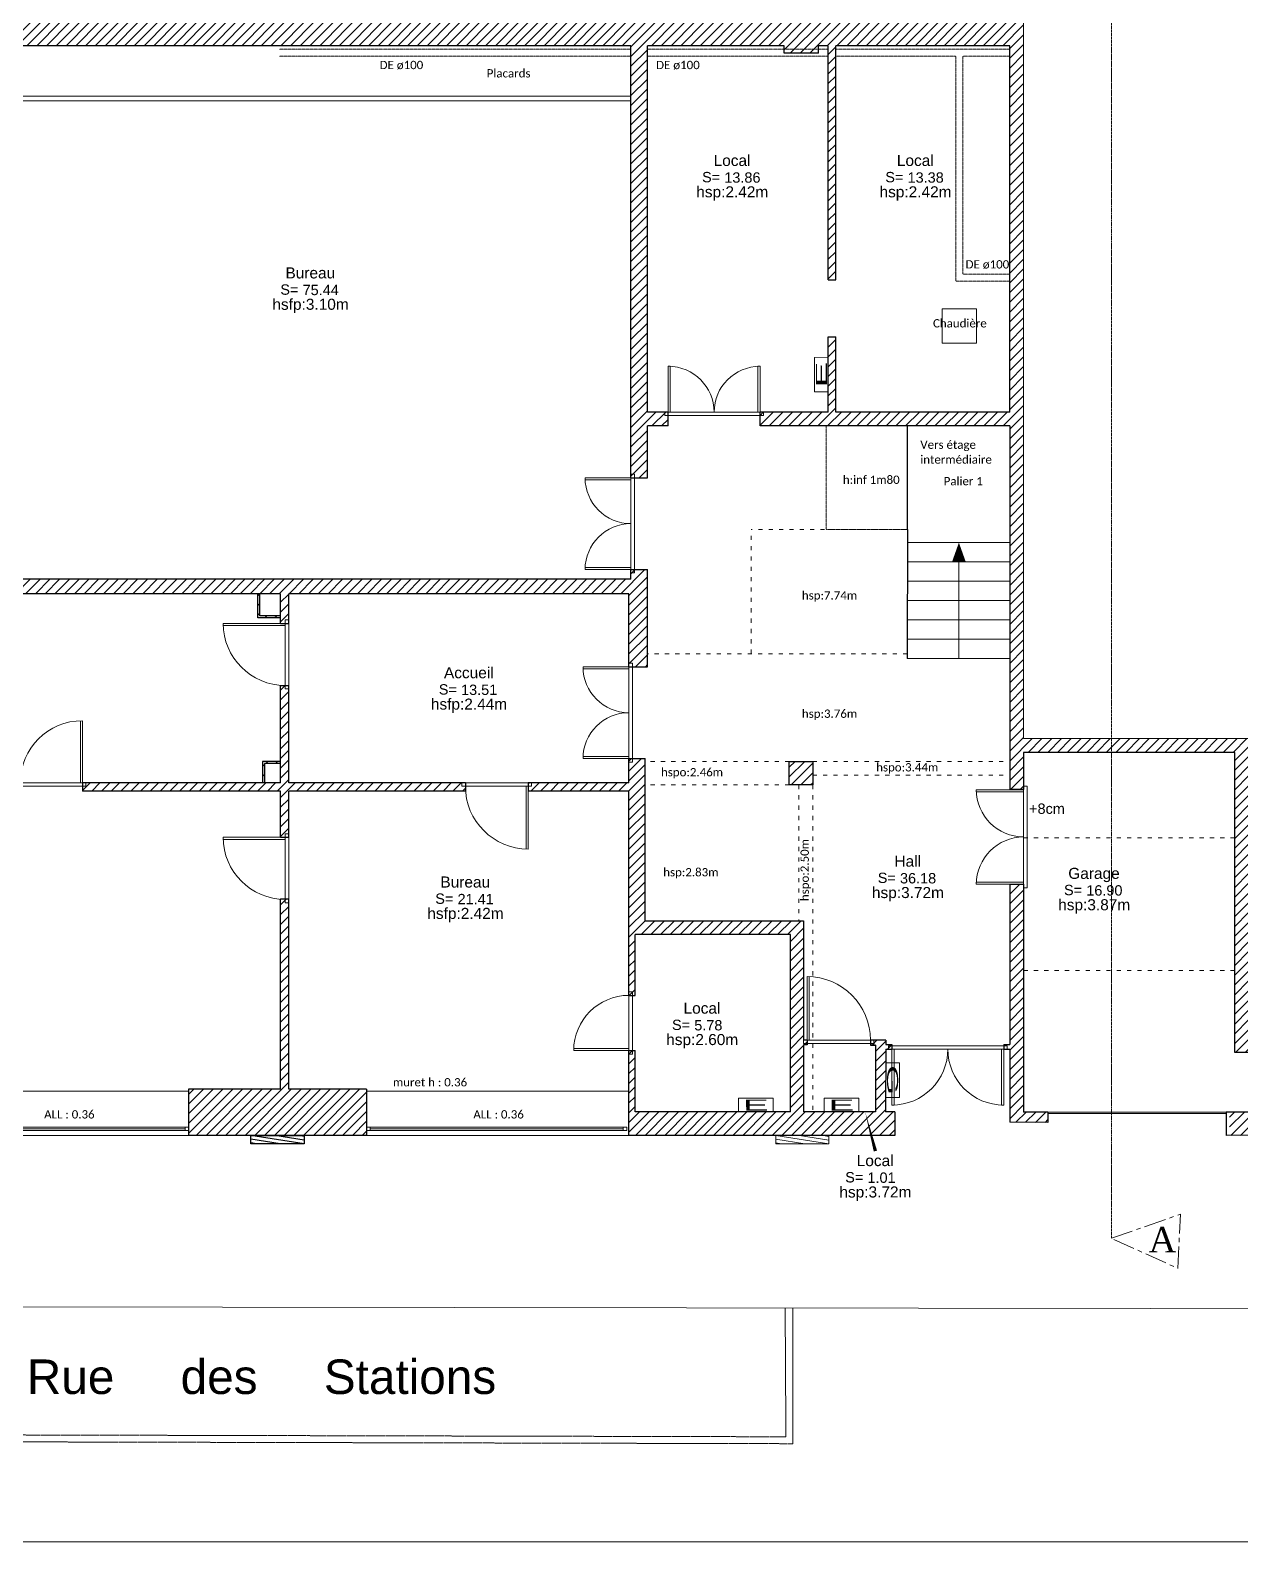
# Model space of a CAD drawing. Header units: millimetres. Extents: x -14819 to 43195, y -10328 to 20814.
# Drawn here: x 33859 to 35614, y 6 to 2196 of the extents above; entities that cross this region are included whole.
import ezdxf
from ezdxf.enums import TextEntityAlignment as Align

# ---------------------------------------------------------------- set-up
doc = ezdxf.new("R2010")
doc.units = ezdxf.units.MM
for name, pattern in [('ACAD_ISO03W100', [30, 12, -18]), ('AXES', [50.8, 31.75, -6.35, 6.35, -6.35]), ('Chemin', [0.5, 0.3, -0.2]), ('Cotation', [0.2, 0.1, -0.1]), ('Feeder', [3, 1, -0.5, 1, -0.5])]:
    doc.linetypes.add(name, pattern=pattern)
for name, color, linetype, lineweight in [('_cadre100', 7, 'Continuous', 15), ('_position_coupes', 6, 'AXES', 20), ('_Texte', 7, 'Continuous', 15), ('BO_bordure', 7, 'Continuous', 13), ('Escalier', 8, 'Continuous', 18), ('Etiq_Affectation', 7, 'Continuous', 0), ('Etiq_Num_appart', 7, 'Continuous', 0), ('Etiq_Surface', 7, 'Continuous', 0), ('Etiq_Typologie', 7, 'Continuous', 0), ('Etiquette', 7, 'Continuous', 13), ('Hachures', 8, 'Continuous', 9), ('hauteur inf1.8m', 11, 'Continuous', 0), ('MA_assainissement', 30, 'Continuous', 13), ('ME_electricite', 1, 'Continuous', 13), ('Menuiserie', 250, 'Continuous', 9), ('Menuiserie_cps', 7, 'Continuous', 15), ('MG_gaz', 40, 'Continuous', 13), ('MR_topo', 7, 'Continuous', 5), ('MSH_signalisation-horizontale', 7, 'Continuous', 9), ('Mur_coupe', 7, 'Continuous', 25), ('Mur_projeté', 8, 'ACAD_ISO03W100', 18), ('Mur_vu', 8, 'Continuous', 18), ('MV_voirie', 7, 'Continuous', 13)]:
    doc.layers.add(name, color=color, linetype=linetype, lineweight=lineweight)
for name, color, linetype, lineweight, plot in [('_mur_fantome', 2, 'Continuous', 0, False), ('Etiq_Adresse', 7, 'Continuous', 0, False), ('Etiq_Mesure_ou_non', 7, 'Continuous', 0, False), ('Menuiserie_seuil', 8, 'Continuous', 9, False)]:
    doc.layers.add(name, color=color, linetype=linetype, lineweight=lineweight, plot=plot)
doc.styles.add('Arial 1.0', font='arial.ttf', dxfattribs={"width": 0.99, "height": 0.2})
doc.styles.add('Legend', font='calibri.ttf')
doc.styles.add('NUV', font='arial.ttf')
doc.styles.add('Romantic', font='romantic.ttf', dxfattribs={"height": 2})
doc.styles.get("Standard").update_dxf_attribs({"font": 'arial.ttf'})
doc.styles.add('Stylbloc-bdu', font='sanss___.ttf')
pattern_1 = [(45, (1679.643, -7925.721), (-7.0710678, 7.0710678), [])]

# ---------------------------------------------------------------- blocks, each defined once
blk = doc.blocks.new('Hv8')
for p, q in [((-0.5, 0.398), (-0.398, 0.5)), ((-0.5, -0.051), (0.051, 0.5)), ((-0.5, -0.5), (0.5, 0.5)), ((-0.051, -0.5), (0.5, 0.051)), ((0.398, -0.5), (0.5, -0.398))]:
    blk.add_line(p, q)
blk.add_lwpolyline([(-0.5, -0.5), (0.5, -0.5), (0.5, 0.5), (-0.5, 0.5)], close=True)
blk = doc.blocks.new('Hg4')
blk.add_lwpolyline([(-0.5, -0.5), (0.5, -0.5), (0.5, 0.5), (-0.5, 0.5)], close=True)
at = {"style": 'Stylbloc-bdu'}
blk.add_text('G', height=0.8, dxfattribs=at).set_placement((0, 0), align=Align.MIDDLE_CENTER)
blk = doc.blocks.new('He4')
blk.add_lwpolyline([(-0.5, -0.5), (0.5, -0.5), (0.5, 0.5), (-0.5, 0.5)], close=True)
at = {"style": 'Stylbloc-bdu'}
blk.add_text('E', height=0.8, dxfattribs=at).set_placement((0, 0), align=Align.MIDDLE_CENTER)
blk = doc.blocks.new('Porte_Double_162')
at = {"layer": 'Menuiserie_cps', "color": 1, "lineweight": 9}
for points in [[(0, 0), (0, 0.81), (0.03, 0.81), (0.03, 0)], [(1.62, 0), (1.62, 0.81), (1.59, 0.81), (1.59, 0)]]:
    blk.add_lwpolyline(points, close=True, dxfattribs=at)
at = {"layer": 'Menuiserie_cps', "lineweight": 9}
for centre, start, end in [((0, 0), 0, 90), ((1.62, 0), 90, 180)]:
    blk.add_arc(centre, 0.81, start, end, dxfattribs=at)
at = {"layer": 'Menuiserie_seuil'}
blk.add_lwpolyline([(-0.05, 0), (1.67, 0), (1.67, -0.05), (-0.05, -0.05)], close=True, dxfattribs=at)
blk = doc.blocks.new('Porte_Double_137')
at = {"layer": 'Menuiserie_cps', "color": 1, "lineweight": 9}
for points in [[(0, 0), (0, 0.685), (0.03, 0.685), (0.03, 0)], [(1.37, 0), (1.37, 0.685), (1.34, 0.685), (1.34, 0)]]:
    blk.add_lwpolyline(points, close=True, dxfattribs=at)
at = {"layer": 'Menuiserie_cps', "lineweight": 9}
for centre, start, end in [((0, 0), 0, 90), ((1.37, 0), 90, 180)]:
    blk.add_arc(centre, 0.685, start, end, dxfattribs=at)
at = {"layer": 'Menuiserie_seuil'}
blk.add_lwpolyline([(-0.05, 0), (1.42, 0), (1.42, -0.05), (-0.05, -0.05)], close=True, dxfattribs=at)
blk = doc.blocks.new('Fenetre_351')
blk.add_lwpolyline([(0.05, 0.05), (0.05, 0), (0, 0), (0, 0.05), (3.51, 0.05), (3.51, 0), (3.46, 0), (3.46, 0.05), (3.46, 0.025), (0.05, 0.025), (0.05, 0), (3.46, 0)])
blk = doc.blocks.new('Fenetre_377')
blk.add_lwpolyline([(0.05, 0.05), (0.05, 0), (0, 0), (0, 0.05), (3.77, 0.05), (3.77, 0), (3.72, 0), (3.72, 0.05), (3.72, 0.025), (0.05, 0.025), (0.05, 0), (3.72, 0)])
blk = doc.blocks.new('Porte_Simple_Droite_80')
at = {"layer": 'Menuiserie_cps', "color": 1, "lineweight": 9}
for points in [[(0, 0), (0, 0.8)], [(0.03, 0.8), (0.03, 0), (0, 0)]]:
    blk.add_lwpolyline(points, dxfattribs=at)
at = {"layer": 'Menuiserie_cps', "lineweight": 9}
blk.add_arc((0, 0), 0.8, 0, 90, dxfattribs=at)
at = {"layer": 'Menuiserie_seuil'}
blk.add_lwpolyline([(-0.05, 0), (0.85, 0), (0.85, -0.05), (-0.05, -0.05)], close=True, dxfattribs=at)
blk = doc.blocks.new('Porte_Simple_Droite_92')
at = {"layer": 'Menuiserie_cps', "color": 1, "lineweight": 9}
for points in [[(0, 0), (0, 0.92)], [(0.03, 0.92), (0.03, 0), (0, 0)]]:
    blk.add_lwpolyline(points, dxfattribs=at)
at = {"layer": 'Menuiserie_cps', "lineweight": 9}
blk.add_arc((0, 0), 0.92, 0, 90, dxfattribs=at)
at = {"layer": 'Menuiserie_seuil'}
blk.add_lwpolyline([(-0.05, 0), (0.97, 0), (0.97, -0.05), (-0.05, -0.05)], close=True, dxfattribs=at)
blk = doc.blocks.new('Porte_Simple_Droite_90')
at = {"layer": 'Menuiserie_cps', "color": 1, "lineweight": 9}
for points in [[(0, 0), (0, 0.9)], [(0.03, 0.9), (0.03, 0), (0, 0)]]:
    blk.add_lwpolyline(points, dxfattribs=at)
at = {"layer": 'Menuiserie_cps', "lineweight": 9}
blk.add_arc((0, 0), 0.9, 0, 90, dxfattribs=at)
at = {"layer": 'Menuiserie_seuil'}
blk.add_lwpolyline([(-0.05, 0), (0.95, 0), (0.95, -0.05), (-0.05, -0.05)], close=True, dxfattribs=at)
blk = doc.blocks.new('Porte_Simple_Droite_91')
at = {"layer": 'Menuiserie_cps', "color": 1, "lineweight": 9}
for points in [[(0, 0), (0, 0.91)], [(0.03, 0.91), (0.03, 0), (0, 0)]]:
    blk.add_lwpolyline(points, dxfattribs=at)
at = {"layer": 'Menuiserie_cps', "lineweight": 9}
blk.add_arc((0, 0), 0.91, 0, 90, dxfattribs=at)
at = {"layer": 'Menuiserie_seuil'}
blk.add_lwpolyline([(-0.05, 0), (0.96, 0), (0.96, -0.05), (-0.05, -0.05)], close=True, dxfattribs=at)
blk = doc.blocks.new('Etiquette_Copro')
at = {"layer": 'Etiq_Adresse'}
blk.add_attdef('ADRESSE', text='', height=0.16, rotation=0.0292, dxfattribs=at).set_placement((0.047, -0.725), align=Align.CENTER)
at = {"layer": 'Etiq_Affectation'}
blk.add_attdef('AFFECTATION', text='', height=0.16, rotation=0.0292, dxfattribs=at).set_placement((0.044, -0.07), align=Align.CENTER)
at = {"layer": 'Etiq_Mesure_ou_non'}
blk.add_attdef('MESURE', text='', height=0.16, rotation=0.0292, dxfattribs=at).set_placement((0.043, 0.616), align=Align.CENTER)
at = {"layer": 'Etiq_Num_appart'}
blk.add_attdef('NUMERO_APPARTEMENT', text='', height=0.16, rotation=0.0292, dxfattribs=at).set_placement((0.047, -0.525), align=Align.CENTER)
at = {"layer": 'Etiq_Surface'}
blk.add_text('S=', height=0.15, rotation=0.0292, dxfattribs=at).set_placement((-0.391, -0.307))
blk.add_attdef('SURFACE', text='', height=0.15, rotation=0.0292, dxfattribs=at).set_placement((-0.068, -0.358), align=Align.BOTTOM_LEFT)
at = {"layer": 'Etiq_Typologie'}
blk.add_attdef('TYPOLOGIE', text='', height=0.16, rotation=0.0292, dxfattribs=at).set_placement((0.047, -0.925), align=Align.CENTER)
blk = doc.blocks.new('Porte_Double_133')
at = {"layer": 'Menuiserie_cps', "color": 1, "lineweight": 9}
for points in [[(0, 0), (0, 0.665), (0.03, 0.665), (0.03, 0)], [(1.33, 0), (1.33, 0.665), (1.3, 0.665), (1.3, 0)]]:
    blk.add_lwpolyline(points, close=True, dxfattribs=at)
at = {"layer": 'Menuiserie_cps', "lineweight": 9}
for centre, start, end in [((0, 0), 0, 90), ((1.33, 0), 90, 180)]:
    blk.add_arc(centre, 0.665, start, end, dxfattribs=at)
at = {"layer": 'Menuiserie_seuil'}
blk.add_lwpolyline([(-0.05, 0), (1.38, 0), (1.38, -0.05), (-0.05, -0.05)], close=True, dxfattribs=at)

msp = doc.modelspace()

# ---------------------------------------------------------------- hatches: boundary and pattern name
at = {"layer": 'Hachures'}
h = msp.add_hatch(dxfattribs=at)
h.set_pattern_fill('_USER', color=256, scale=10, angle=45, pattern_type=0)
h.set_pattern_definition(pattern_1)
h.paths.add_polyline_path([(33531.7, 2173.52), (33727.05, 2173.52), (33727.05, 2001.52), (33754.05, 2001.52), (33754.05, 2173.52), (34730.05, 2173.52), (34730.05, 1547.52), (34754.05, 1547.52), (34754.05, 1622.52), (34784.07, 1622.52), (34784.07, 1642.52), (34754.05, 1642.52), (34754.05, 2173.52), (34952.07, 2173.52), (34952.07, 2162.52), (35002.07, 2162.52), (35002.07, 2173.52), (35016.05, 2173.52), (35016.05, 1834.52), (35027.05, 1834.52), (35027.05, 2173.52), (35279.05, 2173.52), (35279.05, 1642.52), (35027.05, 1642.52), (35027.05, 1751.52), (35016.05, 1751.52), (35016.05, 1642.52), (34917.07, 1642.52), (34917.07, 1622.52), (35279.05, 1622.52), (35279.05, 1095.63), (35299.05, 1095.58), (35299.05, 1149.58), (35605.07, 1149.58), (35605.07, 714.58), (35716.07, 714.58), (35716.07, 628.48), (35597.57, 628.48), (35597.57, 594.66), (36178.44, 595.21), (36178.44, 628.48), (35736.07, 628.48), (35736.07, 734.58), (35625.07, 734.58), (35625.07, 1169.58), (35299.05, 1169.6), (35299.05, 2173.52), (35299.05, 2207.52), (32628.92, 2207.52), (32622.91, 2343.59), (32619.09, 2458.98), (32585.07, 2458.98), (32588.93, 2342.28), (32605.13, 1975.52), (32639.1, 1977.02), (32630.42, 2173.52), (32788.05, 2173.52), (32788.05, 2061.52), (32998.05, 2061.52), (32998.05, 2009.52), (33206.05, 2009.52), (33206.05, 2019.52), (33001.05, 2019.52), (33001.05, 2064.52), (32796.05, 2064.52), (32796.05, 2173.52), (32998.05, 2173.52), (32998.05, 2143.52), (33001.05, 2143.52), (33001.05, 2173.52), (33494.7, 2173.52), (33494.7, 2019.52), (33279.05, 2019.52), (33279.05, 2009.52), (33338.05, 2009.52), (33338.05, 1920.52), (33345.05, 1920.52), (33345.05, 2009.52), (33494.7, 2009.52), (33494.7, 2000.52), (33531.7, 2000.52)])
h = msp.add_hatch(dxfattribs=at)
h.set_pattern_fill('_USER', color=256, scale=10, angle=45, pattern_type=0)
h.set_pattern_definition(pattern_1)
h.paths.add_polyline_path([(33540.05, 1379.52), (34222.05, 1379.52), (34222.05, 1336.52), (34234.05, 1336.52), (34234.05, 1379.52), (34727.05, 1379.52), (34727.05, 1273.62), (34754.05, 1273.62), (34754.05, 1414.52), (34730.05, 1414.52), (34730.05, 1400.52), (33754.05, 1400.52), (33754.05, 1467.52), (33727.05, 1467.52), (33727.05, 1400.52), (33513.05, 1400.52), (33513.05, 1634.52), (33727.05, 1634.52), (33727.05, 1567.52), (33754.05, 1567.52), (33754.05, 1924.52), (33727.05, 1924.52), (33727.05, 1776.52), (33689.05, 1776.52), (33689.05, 1746.52), (33727.05, 1746.52), (33727.05, 1651.52), (33531.7, 1651.52), (33531.7, 1746.52), (33619.05, 1746.52), (33619.05, 1776.52), (33531.7, 1776.52), (33531.7, 1927.52), (33494.7, 1927.52), (33494.7, 1760.52), (33458.7, 1760.52), (33458.7, 1753.52), (33494.7, 1753.52), (33494.7, 1396.52), (33463.7, 1396.52), (33463.7, 1386.52), (33481.7, 1386.52), (33481.7, 643.52), (33366.7, 643.52), (33366.7, 594.52), (33409.6, 594.52), (33536.39, 594.52), (33602.05, 594.52), (33602.05, 632.52), (33540.05, 632.52), (33540.05, 1093.52), (33597.07, 1093.52), (33597.07, 1105.52), (33540.05, 1105.52)])
h = msp.add_hatch(dxfattribs=at)
h.set_pattern_fill('_USER', color=256, scale=10, angle=45, pattern_type=0)
h.set_pattern_definition(pattern_1)
h.paths.add_polyline_path([(34222.05, 1347.52), (34192.07, 1347.52), (34192.07, 1379.52), (34189.07, 1379.52), (34189.07, 1344.52), (34222.05, 1344.52)])
h = msp.add_hatch(dxfattribs=at)
h.set_pattern_fill('_USER', color=256, scale=10, angle=45, pattern_type=0)
h.set_pattern_definition(pattern_1)
h.paths.add_polyline_path([(34234.05, 1246.52), (34222.05, 1246.52), (34222.05, 1105.52), (33935.07, 1105.52), (33935.07, 1093.52), (34222.05, 1093.52), (34222.05, 1026.52), (34234.05, 1026.52), (34234.05, 1093.52), (34490.07, 1093.52), (34490.07, 1105.52), (34234.05, 1105.52)])
h = msp.add_hatch(dxfattribs=at)
h.set_pattern_fill('_USER', color=256, scale=10, angle=45, pattern_type=0)
h.set_pattern_definition(pattern_1)
h.paths.add_polyline_path([(34750.56, 1140.62), (34727.05, 1140.62), (34727.05, 1105.52), (34581.07, 1105.52), (34581.07, 1093.52), (34727.05, 1093.52), (34727.05, 797.52), (34736.07, 797.52), (34736.07, 885.52), (34961.07, 885.52), (34961.07, 628.52), (34736.07, 628.52), (34736.07, 717.52), (34727.05, 717.52), (34727.05, 594.52), (35112.41, 594.52), (35112.41, 628.52), (35099.08, 628.52), (35099.25, 719.48), (35108.26, 719.48), (35108.26, 726.48), (35099.27, 726.48), (35099.28, 732.48), (35077.28, 732.51), (35077.28, 725.51), (35084.28, 725.51), (35084.28, 628.52), (34980.08, 628.52), (34980.08, 725.62), (34985.2, 725.62), (34985.21, 732.62), (34980.08, 732.62), (34980.08, 905.62), (34750.56, 905.62)])
h = msp.add_hatch(dxfattribs=at)
h.set_pattern_fill('_USER', color=256, scale=10, angle=45, pattern_type=0)
h.set_pattern_definition(pattern_1)
h.paths.add_polyline_path([(34222.05, 1136.52), (34196.07, 1136.52), (34196.07, 1105.52), (34199.07, 1105.52), (34199.07, 1133.52), (34222.05, 1133.52)], flags=17)
h = msp.add_hatch(dxfattribs=at)
h.set_pattern_fill('_USER', color=256, scale=10, angle=45, pattern_type=0)
h.set_pattern_definition([(45, (1679.643, -7926.25), (-7.0710678, 7.0710678), [])])
h.paths.add_polyline_path([(34993.56, 1136.49), (34959.56, 1136.49), (34959.56, 1102.49), (34993.56, 1102.49)])
h = msp.add_hatch(dxfattribs=at)
h.set_pattern_fill('_USER', color=256, scale=10, angle=45, pattern_type=0)
h.set_pattern_definition([(45, (1674.643, -7925.721), (-7.0710678, 7.0710678), [])])
h.paths.add_polyline_path([(35299.05, 958.52), (35279.27, 958.56), (35279.05, 726.52), (35270.26, 726.52), (35270.26, 719.52), (35279.25, 719.51), (35279.05, 613.58), (35334.24, 613.46), (35334.24, 628.48), (35299.05, 628.48)])
h = msp.add_hatch(dxfattribs=at)
h.set_pattern_fill('_USER', color=256, scale=10, angle=45, pattern_type=0)
h.set_pattern_definition(pattern_1)
h.paths.add_polyline_path([(34346.89, 661.52), (34234.05, 661.52), (34234.05, 937.52), (34222.05, 937.52), (34222.05, 661.52), (34088.89, 661.52), (34088.89, 594.52), (34346.89, 594.52)])

# ---------------------------------------------------------------- linework, layer by layer
at = {"layer": '_cadre100', "flags": 128}
msp.add_lwpolyline([(32120.11, 5.76), (36320.11, 5.76), (36320.11, 2975.76), (32120.11, 2975.76)], close=True, dxfattribs=at)
at = {"layer": '_mur_fantome', "color": 2, "flags": 128}
msp.add_lwpolyline([(35299.05, 2173.52), (35299.05, 2207.52)], dxfattribs=at)
at = {"layer": '_mur_fantome', "flags": 128}
for points in [[(35299.05, 2173.52), (35299.05, 1169.58)], [(35625.07, 1169.58), (35299.05, 1169.58)]]:
    msp.add_lwpolyline(points, dxfattribs=at)
at = {"layer": '_position_coupes', "ltscale": 0.1, "elevation": -1042.5, "flags": 128}
msp.add_lwpolyline([(35426.55, 445.51), (35426.55, 2369.79)], dxfattribs=at)
at = {"layer": '_position_coupes', "elevation": -1042.5, "flags": 128}
msp.add_lwpolyline([(35426.55, 445.51), (35526.23, 480.23), (35522.67, 401.91)], close=True, dxfattribs=at)
at = {"layer": '_Texte', "ltscale": 0.1, "flags": 128}
msp.add_lwpolyline([(35198.02, 1560.01, 0, 0, 0), (35147.74, 1560.01, 20, 0, 0), (35130.29, 1560.01, 0, 0, 0)], format="xyseb", dxfattribs=at)
at = {"layer": '_Texte', "elevation": -195, "flags": 128}
msp.add_lwpolyline([(35299.05, 1062.68, 0, 0, 0), (35274.05, 1062.68, 20, 0, 0), (35241.21, 1062.68, 0, 0, 0)], format="xyseb", dxfattribs=at)
at = {"layer": 'BO_bordure', "flags": 128}
msp.add_lwpolyline([(36178.44, 342.64), (36155.09, 342.7), (32793.41, 347.75, -0.0402847), (32662.2, 358.54, -0.1099776), (32616.97, 376.69, -0.0569679), (32542.2, 441.55, -0.0662323), (32493.35, 511.41, -0.0707264), (32475.98, 561.03, -0.0539936), (32469.97, 629.49)], format="xyb", dxfattribs=at)
at = {"layer": 'Escalier', "elevation": -195, "flags": 128}
for points in [[(35130.29, 1453.49), (35280.29, 1453.52)], [(35130.3, 1425.49), (35280.3, 1425.52)], [(35205.33, 1285.5), (35205.3, 1425.5)], [(35130.3, 1397.49), (35280.3, 1397.52)], [(35130.31, 1369.49), (35280.31, 1369.52)], [(35130.32, 1341.49), (35280.32, 1341.52)], [(35130.32, 1313.49), (35280.32, 1313.52)], [(35130.33, 1285.49), (35280.33, 1285.52)]]:
    msp.add_lwpolyline(points, dxfattribs=at)
msp.add_lwpolyline([(35205.3, 1425.5, 20, 0, 0), (35205.29, 1453.5, 0, 0, 0)], format="xyseb", dxfattribs=at)
at = {"layer": 'Etiquette', "flags": 128}
msp.add_lwpolyline([(35084.29, 571.92, 5, 0, 0), (35069.44, 628.52, 0, 0, 0)], format="xyseb", dxfattribs=at)
at = {"layer": 'hauteur inf1.8m', "linetype": 'Cotation', "elevation": -195, "flags": 128}
msp.add_lwpolyline([(35013.05, 1622.52), (35013.05, 1472.52)], dxfattribs=at)
at = {"layer": 'hauteur inf1.8m', "linetype": 'Cotation', "flags": 128}
msp.add_lwpolyline([(35013.05, 1472.52), (35130.68, 1472.52)], dxfattribs=at)
at = {"layer": 'MA_assainissement', "linetype": 'Cotation'}
for p, q in [((34730.05, 2168.52), (34220.05, 2168.52)), ((35016.05, 2168.52), (34754.05, 2168.52)), ((35279.05, 2168.52), (35027.05, 2168.52)), ((34730.05, 2158.53, -6.01), (34220.05, 2158.55, -16.73)), ((35016.05, 2158.52), (34754.05, 2158.53, -5.51)), ((35200.96, 2158.52), (35027.05, 2158.52)), ((35279.05, 2158.52), (35210.96, 2158.52))]:
    msp.add_line(p, q, dxfattribs=at)
at = {"layer": 'MA_assainissement', "linetype": 'Cotation', "flags": 128}
for points in [[(35279.05, 1832.52), (35200.96, 1832.52), (35200.96, 2158.52)], [(35279.05, 1842.52), (35210.96, 1842.52), (35210.96, 2158.52)]]:
    msp.add_lwpolyline(points, dxfattribs=at)
at = {"layer": 'Menuiserie'}
for p, q in [((34730.05, 2100.52), (33754.05, 2100.52)), ((34730.05, 2093.52), (33754.05, 2093.52))]:
    msp.add_line(p, q, dxfattribs=at)
at = {"layer": 'Menuiserie', "flags": 128}
for points in [[(35334.24, 628.48), (35592.57, 628.48)], [(35592.57, 626.48), (35334.24, 626.48)]]:
    msp.add_lwpolyline(points, dxfattribs=at)
at = {"layer": 'MSH_signalisation-horizontale', "flags": 128}
for points in [[(34954.57, 157.88), (34954.44, 175.27), (34953.32, 344.51)], [(34964.65, 147.86), (34964.44, 175.35), (34964.69, 344.49)], [(34954.65, 147.78), (34954.65, 147.88)]]:
    msp.add_lwpolyline(points, dxfattribs=at)
at = {"layer": 'MSH_signalisation-horizontale', "linetype": 'Feeder', "flags": 128}
for points in [[(34954.57, 157.88), (33693.73, 160.84), (33465.76, 162.71)], [(34964.67, 157.86), (34964.57, 157.86)], [(34964.65, 147.86), (33693.68, 150.84), (33465.68, 152.71)]]:
    msp.add_lwpolyline(points, dxfattribs=at)
at = {"layer": 'Mur_coupe', "flags": 128}
for points in [[(34730.05, 2173.52), (33754.05, 2173.52)], [(34730.05, 1547.52), (34730.05, 2173.52)], [(34952.07, 2173.52), (34754.05, 2173.52)], [(34754.05, 1642.52), (34754.05, 2173.52)], [(34952.07, 2162.52), (34952.07, 2173.52)], [(35016.05, 2173.52), (35002.07, 2173.52)], [(35002.07, 2162.52), (35002.07, 2173.52)], [(35016.05, 1834.52), (35016.05, 2173.52)], [(35279.05, 2173.52), (35027.05, 2173.52)], [(35027.05, 1834.52), (35027.05, 2173.52)], [(35279.05, 1642.52), (35279.05, 2173.52)], [(35002.07, 2162.52), (34952.07, 2162.52)], [(35016.05, 1834.52), (35027.05, 1834.52)], [(35016.05, 1751.52), (35027.05, 1751.52)], [(35016.05, 1642.52), (35016.05, 1751.52)], [(35027.05, 1642.52), (35027.05, 1751.52)], [(34784.07, 1642.52), (34754.05, 1642.52)], [(34784.07, 1622.52), (34754.05, 1622.52)], [(34754.05, 1547.52), (34754.05, 1622.52)], [(34784.07, 1622.52), (34784.07, 1642.52)], [(35016.05, 1642.52), (34917.07, 1642.52)], [(34917.07, 1622.52), (34917.07, 1642.52)], [(35279.05, 1622.52), (34917.07, 1622.52)], [(35279.05, 1642.52), (35027.05, 1642.52)], [(34730.05, 1547.52), (34754.05, 1547.52)], [(34730.05, 1414.52), (34754.05, 1414.52)], [(34730.05, 1400.52), (34730.05, 1414.52)], [(34754.05, 1273.62), (34754.05, 1414.52)], [(34730.05, 1400.52), (33754.05, 1400.52)], [(34222.05, 1379.52), (33540.05, 1379.52)], [(34189.07, 1344.52), (34189.07, 1379.52)], [(34192.07, 1347.52), (34192.07, 1379.52)], [(34222.05, 1336.52), (34222.05, 1379.52)], [(34727.05, 1379.52), (34234.05, 1379.52)], [(34234.05, 1336.52), (34234.05, 1379.52)], [(34727.05, 1273.62), (34727.05, 1379.52)], [(34222.05, 1344.52), (34189.07, 1344.52)], [(34222.05, 1347.52), (34192.07, 1347.52)], [(34222.05, 1336.52), (34234.05, 1336.52)], [(34727.05, 1273.62), (34754.05, 1273.62)], [(34222.05, 1246.52), (34234.05, 1246.52)], [(34222.05, 1105.52), (34222.05, 1246.52)], [(34234.05, 1105.52), (34234.05, 1246.52)], [(34727.05, 1140.62), (34750.56, 1140.62)], [(34727.05, 1105.52), (34727.05, 1140.62)], [(34750.56, 905.62), (34750.56, 1140.62)], [(35299.05, 1149.58), (35299.05, 1095.58)], [(35605.07, 1149.58), (35299.05, 1149.58)], [(35605.07, 714.58), (35605.07, 1149.58)], [(34222.05, 1136.52), (34196.07, 1136.52)], [(34196.07, 1136.52), (34196.07, 1105.52)], [(34222.05, 1133.52), (34199.07, 1133.52)], [(34199.07, 1133.52), (34199.07, 1105.52)], [(34222.05, 1105.52), (33935.07, 1105.52)], [(33935.07, 1105.52), (33935.07, 1093.52)], [(34490.07, 1105.52), (34234.05, 1105.52)], [(34490.07, 1105.52), (34490.07, 1093.52)], [(34727.05, 1105.52), (34581.07, 1105.52)], [(34581.07, 1105.52), (34581.07, 1093.52)], [(34222.05, 1093.52), (33935.07, 1093.52)], [(34222.05, 1026.52), (34222.05, 1093.52)], [(34490.07, 1093.52), (34234.05, 1093.52)], [(34234.05, 1026.52), (34234.05, 1093.52)], [(34727.05, 1093.52), (34581.07, 1093.52)], [(34727.05, 797.52), (34727.05, 1093.52)], [(34222.05, 1026.52), (34234.05, 1026.52)], [(35279.05, 958.57), (35299.05, 958.52)], [(34222.05, 937.52), (34234.05, 937.52)], [(34222.05, 661.52), (34222.05, 937.52)], [(34234.05, 661.52), (34234.05, 937.52)], [(34961.07, 885.52), (34736.07, 885.52)], [(34736.07, 797.52), (34736.07, 885.52)], [(34961.07, 628.52), (34961.07, 885.52)], [(34727.05, 797.52), (34736.07, 797.52)], [(35077.28, 732.51), (35077.28, 725.51)], [(35077.28, 725.51), (35084.28, 725.51)], [(35084.28, 725.51), (35084.28, 628.52)], [(34727.05, 717.52), (34736.07, 717.52)], [(34727.05, 594.52), (34727.05, 717.52)], [(34736.07, 628.52), (34736.07, 717.52)], [(35716.07, 714.58), (35605.07, 714.58)], [(34222.05, 661.52), (34088.89, 661.52)], [(34346.89, 661.52), (34234.05, 661.52)], [(34961.07, 628.52), (34736.07, 628.52)], [(35084.28, 628.52), (34980.08, 628.52)], [(35112.41, 628.52), (35099.08, 628.52)], [(35334.24, 613.46), (35279.05, 613.58)], [(35334.24, 628.48), (35299.05, 628.48)], [(35716.07, 628.48), (35592.57, 628.48)], [(34346.89, 594.52), (34088.89, 594.52)], [(35112.41, 594.52), (34727.05, 594.52)], [(36178.44, 595.21), (35592.57, 594.66)]]:
    msp.add_lwpolyline(points, dxfattribs=at)
at = {"layer": 'Mur_coupe', "elevation": -195, "flags": 128}
for points in [[(35130.68, 1472.5), (35130.68, 1622.52)], [(35279.05, 1622.52), (35279.05, 1095.63)], [(35130.68, 1472.5), (35130.33, 1285.49)], [(35299.05, 1095.58), (35279.05, 1095.63)], [(35279.05, 958.57), (35279.05, 726.52)], [(35299.05, 958.52), (35299.05, 628.48)], [(34750.56, 905.62), (34980.08, 905.62)], [(34980.08, 905.62), (34980.08, 732.62)], [(34985.21, 732.62), (34980.08, 732.62)], [(34980.08, 725.62), (34980.08, 628.52)], [(34985.2, 725.62), (34980.08, 725.62)], [(34985.21, 732.62), (34985.2, 725.62)], [(35099.28, 732.48), (35077.28, 732.51)], [(35084.28, 725.51), (35077.28, 725.51)], [(35099.28, 732.48), (35099.27, 726.48)], [(35099.27, 726.48), (35108.26, 726.48)], [(35108.26, 726.5), (35108.26, 719.48)], [(35270.26, 726.53), (35270.26, 719.52)], [(35270.26, 726.52), (35279.27, 726.52)], [(35099.25, 719.48), (35099.08, 628.52)], [(35099.25, 719.48), (35108.26, 719.48)], [(35270.26, 719.52), (35279.05, 719.52)], [(35279.05, 719.52), (35279.05, 613.58)], [(34088.89, 661.52), (34088.89, 594.52)], [(34346.89, 661.52), (34346.89, 594.52)], [(35112.41, 628.52), (35112.41, 594.52)], [(35334.24, 628.48), (35334.24, 613.46)], [(35592.57, 628.48), (35592.57, 594.66)]]:
    msp.add_lwpolyline(points, dxfattribs=at)
at = {"layer": 'Mur_coupe', "flags": 128}
msp.add_lwpolyline([(34959.56, 1136.49), (34993.56, 1136.49), (34993.56, 1102.49), (34959.56, 1102.49)], close=True, dxfattribs=at)
at = {"layer": 'Mur_projeté', "ltscale": 0.5}
for p, q in [((34904.07, 1292.49, -195), (34904.07, 1472.53)), ((35605.07, 1025.58), (35300.07, 1025.58))]:
    msp.add_line(p, q, dxfattribs=at)
at = {"layer": 'Mur_projeté', "ltscale": 0.5, "flags": 128}
for points in [[(35130.68, 1472.5), (34904.07, 1472.53)], [(34959.56, 1136.49), (34750.56, 1136.49)], [(34993.56, 1136.49), (35279.05, 1136.49)], [(34959.56, 1102.49), (34750.56, 1102.49)], [(34973.56, 1102.49), (34973.56, 905.62)], [(34993.52, 1116.49), (35279.05, 1116.49)], [(34993.56, 1102.49), (34993.56, 628.52)], [(35605.07, 833.5), (35299.06, 833.46)]]:
    msp.add_lwpolyline(points, dxfattribs=at)
at = {"layer": 'Mur_projeté', "ltscale": 0.5, "elevation": -195, "flags": 128}
msp.add_lwpolyline([(35130.33, 1292.49), (34754.05, 1292.49)], dxfattribs=at)
at = {"layer": 'Mur_vu'}
for p, q in [((35180.96, 1742.52), (35180.96, 1792.52)), ((35230.96, 1742.52), (35230.96, 1792.52))]:
    msp.add_line(p, q, dxfattribs=at)
at = {"layer": 'Mur_vu', "flags": 128}
for points in [[(35230.96, 1792.52), (35180.96, 1792.52)], [(35230.96, 1742.52), (35180.96, 1742.52)], [(34088.89, 658.52), (33737.85, 658.52)], [(34346.89, 658.52), (34727.05, 658.52)], [(34088.89, 594.52), (33737.85, 594.52)], [(34346.89, 594.52), (34727.05, 594.52)]]:
    msp.add_lwpolyline(points, dxfattribs=at)

# ---------------------------------------------------------------- block references
at = {"layer": 'Etiquette'}
ref = msp.add_blockref('Etiquette_Copro', (34872.19, 2006.36), dxfattribs=dict(at, xscale=100, yscale=100, zscale=100))
ref.add_attrib('AFFECTATION', 'Local', dxfattribs={"layer": 'Etiq_Affectation', "height": 16, "rotation": 0.02922}).set_placement((34876.56, 1999.31), align=Align.CENTER)
ref.add_attrib('SURFACE', '13.86', dxfattribs={"layer": 'Etiq_Surface', "height": 15, "rotation": 0.02922}).set_placement((34865.36, 1970.56), align=Align.BOTTOM_LEFT)
ref.add_attrib('NUMERO_APPARTEMENT', 'hsp:2.42m', dxfattribs={"layer": 'Etiq_Num_appart', "height": 16, "rotation": 0.02922}).set_placement((34876.85, 1953.84), align=Align.CENTER)
ref = msp.add_blockref('Etiquette_Copro', (35137.76, 2006.36), dxfattribs=dict(at, xscale=100, yscale=100, zscale=100))
ref.add_attrib('AFFECTATION', 'Local', dxfattribs={"layer": 'Etiq_Affectation', "height": 16, "rotation": 0.02922}).set_placement((35142.13, 1999.31), align=Align.CENTER)
ref.add_attrib('SURFACE', '13.38', dxfattribs={"layer": 'Etiq_Surface', "height": 15, "rotation": 0.02922}).set_placement((35130.93, 1970.56), align=Align.BOTTOM_LEFT)
ref.add_attrib('NUMERO_APPARTEMENT', 'hsp:2.42m', dxfattribs={"layer": 'Etiq_Num_appart', "height": 16, "rotation": 0.02922}).set_placement((35142.42, 1953.84), align=Align.CENTER)
ref = msp.add_blockref('Etiquette_Copro', (34261.03, 1843.41), dxfattribs=dict(at, xscale=100, yscale=100, zscale=100))
ref.add_attrib('AFFECTATION', 'Bureau', dxfattribs={"layer": 'Etiq_Affectation', "height": 16, "rotation": 0.02922}).set_placement((34265.39, 1836.36), align=Align.CENTER)
ref.add_attrib('SURFACE', '75.44', dxfattribs={"layer": 'Etiq_Surface', "height": 15, "rotation": 0.02922}).set_placement((34254.2, 1807.61), align=Align.BOTTOM_LEFT)
ref.add_attrib('NUMERO_APPARTEMENT', 'hsfp:3.10m', dxfattribs={"layer": 'Etiq_Num_appart', "height": 16, "rotation": 0.02922}).set_placement((34265.69, 1790.89), align=Align.CENTER)
ref = msp.add_blockref('Etiquette_Copro', (34490.69, 1264.07), dxfattribs=dict(at, xscale=100, yscale=100, zscale=100))
ref.add_attrib('AFFECTATION', 'Accueil', dxfattribs={"layer": 'Etiq_Affectation', "height": 16, "rotation": 0.02922}).set_placement((34495.06, 1257.03), align=Align.CENTER)
ref.add_attrib('SURFACE', '13.51', dxfattribs={"layer": 'Etiq_Surface', "height": 15, "rotation": 0.02922}).set_placement((34483.86, 1228.28), align=Align.BOTTOM_LEFT)
ref.add_attrib('NUMERO_APPARTEMENT', 'hsfp:2.44m', dxfattribs={"layer": 'Etiq_Num_appart', "height": 16, "rotation": 0.02922}).set_placement((34495.35, 1211.56), align=Align.CENTER)
ref = msp.add_blockref('Etiquette_Copro', (35126.8, 991), dxfattribs=dict(at, xscale=100, yscale=100, zscale=100))
ref.add_attrib('AFFECTATION', 'Hall', dxfattribs={"layer": 'Etiq_Affectation', "height": 16, "rotation": 0.02922}).set_placement((35131.16, 983.95), align=Align.CENTER)
ref.add_attrib('SURFACE', '36.18', dxfattribs={"layer": 'Etiq_Surface', "height": 15, "rotation": 0.02922}).set_placement((35119.96, 955.2), align=Align.BOTTOM_LEFT)
ref.add_attrib('NUMERO_APPARTEMENT', 'hsp:3.72m', dxfattribs={"layer": 'Etiq_Num_appart', "height": 16, "rotation": 0.02922}).set_placement((35131.45, 938.48), align=Align.CENTER)
ref = msp.add_blockref('Etiquette_Copro', (34485.56, 960.81), dxfattribs=dict(at, xscale=100, yscale=100, zscale=100))
ref.add_attrib('AFFECTATION', 'Bureau', dxfattribs={"layer": 'Etiq_Affectation', "height": 16, "rotation": 0.02922}).set_placement((34489.93, 953.77), align=Align.CENTER)
ref.add_attrib('SURFACE', '21.41', dxfattribs={"layer": 'Etiq_Surface', "height": 15, "rotation": 0.02922}).set_placement((34478.73, 925.02), align=Align.BOTTOM_LEFT)
ref.add_attrib('NUMERO_APPARTEMENT', 'hsfp:2.42m', dxfattribs={"layer": 'Etiq_Num_appart', "height": 16, "rotation": 0.02922}).set_placement((34490.22, 908.3), align=Align.CENTER)
ref = msp.add_blockref('Etiquette_Copro', (35396.73, 973.35), dxfattribs=dict(at, xscale=100, yscale=100, zscale=100))
ref.add_attrib('AFFECTATION', 'Garage', dxfattribs={"layer": 'Etiq_Affectation', "height": 16, "rotation": 0.02922}).set_placement((35401.09, 966.31), align=Align.CENTER)
ref.add_attrib('SURFACE', '16.90', dxfattribs={"layer": 'Etiq_Surface', "height": 15, "rotation": 0.02922}).set_placement((35389.9, 937.56), align=Align.BOTTOM_LEFT)
ref.add_attrib('NUMERO_APPARTEMENT', 'hsp:3.87m', dxfattribs={"layer": 'Etiq_Num_appart', "height": 16, "rotation": 0.02922}).set_placement((35401.39, 920.84), align=Align.CENTER)
ref = msp.add_blockref('Etiquette_Copro', (34828.63, 778), dxfattribs=dict(at, xscale=100, yscale=100, zscale=100))
ref.add_attrib('AFFECTATION', 'Local', dxfattribs={"layer": 'Etiq_Affectation', "height": 16, "rotation": 0.02922}).set_placement((34832.99, 770.95), align=Align.CENTER)
ref.add_attrib('SURFACE', '5.78', dxfattribs={"layer": 'Etiq_Surface', "height": 15, "rotation": 0.02922}).set_placement((34821.8, 742.21), align=Align.BOTTOM_LEFT)
ref.add_attrib('NUMERO_APPARTEMENT', 'hsp:2.60m', dxfattribs={"layer": 'Etiq_Num_appart', "height": 16, "rotation": 0.02922}).set_placement((34833.29, 725.48), align=Align.CENTER)
ref = msp.add_blockref('Etiquette_Copro', (35079.63, 557.12), dxfattribs=dict(at, xscale=100, yscale=100, zscale=100))
ref.add_attrib('AFFECTATION', 'Local', dxfattribs={"layer": 'Etiq_Affectation', "height": 16, "rotation": 0.02922}).set_placement((35083.99, 550.08), align=Align.CENTER)
ref.add_attrib('SURFACE', '1.01', dxfattribs={"layer": 'Etiq_Surface', "height": 15, "rotation": 0.02922}).set_placement((35072.8, 521.33), align=Align.BOTTOM_LEFT)
ref.add_attrib('NUMERO_APPARTEMENT', 'hsp:3.72m', dxfattribs={"layer": 'Etiq_Num_appart', "height": 16, "rotation": 0.02922}).set_placement((35084.29, 504.61), align=Align.CENTER)
at = {"layer": 'ME_electricite', "yscale": 20}
for p, xscale, zscale, rotation in [((35006.03, 1697.01, -195), 49.99999999999994, 49.99999999999994, 90.0545803460942), ((34911.06, 638.54, -195), 49.99999999999996, 49.99999999999996, 0.05458034609421038), ((35035.07, 638.54), 49.99999999999997, 49.99999999999997, 0.05458034609421041)]:
    msp.add_blockref('He4', p, dxfattribs=dict(at, xscale=xscale, zscale=zscale, rotation=rotation))
at = {"layer": 'Menuiserie', "yscale": 100, "zscale": 100}
for name, p, xscale in [('Porte_Double_133', (34784.07, 1642.52), 100), ('Porte_Simple_Droite_90', (33935.07, 1105.52), -100), ('Porte_Simple_Droite_92', (34985.21, 732.62, -195), 100), ('Fenetre_351', (33737.85, 601.52), 100), ('Fenetre_377', (34346.89, 601.52), 100)]:
    msp.add_blockref(name, p, dxfattribs=dict(at, xscale=xscale))
for name, p, xscale, rotation in [('Porte_Double_133', (34730.05, 1414.52), 100, 90), ('Porte_Simple_Droite_90', (34229.05, 1336.52), -100, 90), ('Porte_Double_133', (34727.05, 1140.62), 100, 90), ('Porte_Simple_Droite_91', (34581.07, 1100.52, 29.87), 100, 180), ('Porte_Double_137', (35299.05, 958.53, -195), 100, 90), ('Porte_Simple_Droite_90', (34229.05, 1026.52), -100, 90), ('Porte_Simple_Droite_80', (34727.05, 717.52), 100, 90), ('Porte_Double_162', (35270.26, 719.52, -195), 100, 180)]:
    msp.add_blockref(name, p, dxfattribs=dict(at, xscale=xscale, rotation=rotation))
at = {"layer": 'MG_gaz', "xscale": 49.99999999999994, "yscale": 20, "zscale": 49.99999999999994, "rotation": 269.8915607983079}
msp.add_blockref('Hg4', (35109.17, 674.72, -195), dxfattribs=at)
at = {"layer": 'Mur_coupe', "xscale": 77.04394693429671, "yscale": -12, "zscale": 100, "rotation": 179.8915607971233}
msp.add_blockref('Hv8', (34217.9, 588.45, -195), dxfattribs=at)
at = {"layer": 'MV_voirie', "xscale": 76.74587720231544, "yscale": -12, "zscale": 100, "rotation": 179.9056079077145}
msp.add_blockref('Hv8', (34978.24, 588.46, -195), dxfattribs=at)

# ---------------------------------------------------------------- texts
at = {"layer": '_position_coupes', "style": 'Romantic'}
msp.add_text('A', height=36.75, rotation=0, dxfattribs=at).set_placement((35480.31, 425.07, -1042.5))
at = {"layer": '_Texte', "linetype": 'Chemin', "ltscale": 0.1, "style": 'Legend'}
for s, p in [('Placards', (34520.99, 2127.57)), ('Vers étage', (35149.39, 1589.42)), ('intermédiaire', (35149.39, 1567.91)), ('Palier 1', (35183.29, 1536.62)), ('hsp:7.74m', (34977.8, 1371.07)), ('hsp:3.76m', (34977.8, 1199.68)), ('hspo:2.46m', (34773.59, 1114.9)), ('hspo:3.44m', (35085.46, 1121.97)), ('hsp:2.83m', (34776.83, 969.94))]:
    msp.add_text(s, height=12, dxfattribs=at).set_placement(p)
at = {"layer": '_Texte', "ltscale": 0.1, "style": 'Legend'}
msp.add_text('Chaudière', height=12, rotation=0, dxfattribs=at).set_placement((35167.8, 1765.31))
at = {"layer": '_Texte', "style": 'NUV'}
msp.add_text('+8cm', height=15, rotation=360, dxfattribs=at).set_placement((35307.03, 1060.52))
at = {"layer": '_Texte', "linetype": 'Chemin', "ltscale": 0.1, "style": 'Legend'}
for s, rotation, p in [('hspo:2.50m', 90, (34987.79, 934.08)), ('muret h : 0.36', 0, (34385.07, 665.6))]:
    msp.add_text(s, height=12, rotation=rotation, dxfattribs=at).set_placement(p)
at = {"layer": 'hauteur inf1.8m', "linetype": 'Chemin', "ltscale": 0.1, "style": 'Legend'}
msp.add_text('h:inf 1m80', height=12, rotation=360, dxfattribs=at).set_placement((35037.2, 1538.65))
at = {"layer": 'MA_assainissement', "style": 'Legend'}
for p in [(34365.81, 2139.63), (34766.52, 2139.63), (35215.04, 1850.74)]:
    msp.add_text('DE ø100', height=12, rotation=360, dxfattribs=at).set_placement(p)
at = {"layer": 'Menuiserie_cps', "linetype": 'Chemin', "ltscale": 0.1, "style": 'Legend'}
for p in [(33879.58, 619.08), (34501.62, 619.08)]:
    msp.add_text('ALL : 0.36', height=12, dxfattribs=at).set_placement(p)
at = {"layer": 'MR_topo', "insert": (33854.54, 269.87), "char_height": 50, "attachment_point": 1, "rotation": 360, "style": 'Arial 1.0'}
msp.add_mtext_dynamic_manual_height_columns('Rue     des     Stations', width=1566.6005, gutter_width=19369.12, heights=[0], dxfattribs=at)

doc.saveas('drawing.dxf')
